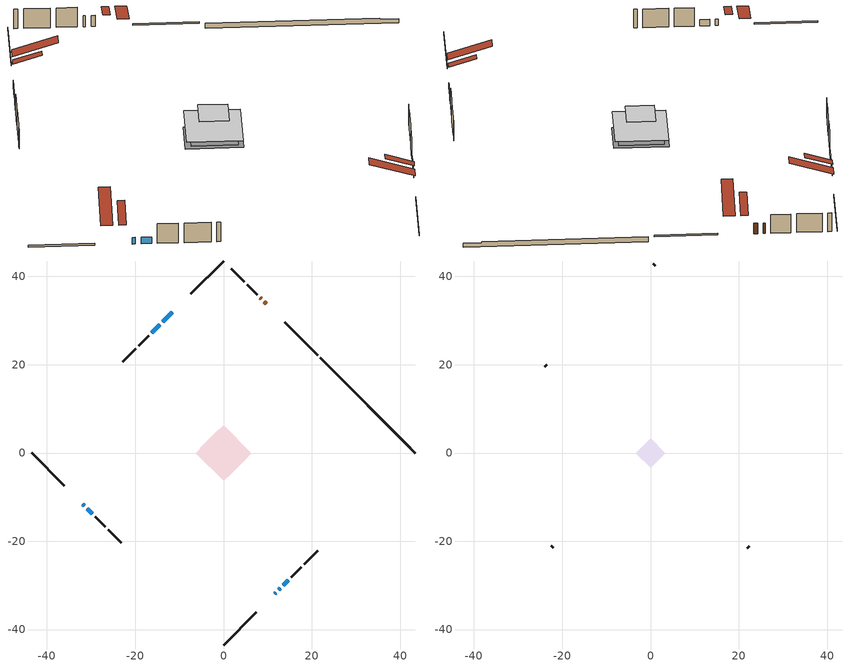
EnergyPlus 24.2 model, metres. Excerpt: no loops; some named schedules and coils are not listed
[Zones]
conditioned space
 floor adiabatic (Floor2 construction): -5.28,0 0,5.28 5.28,0 0,-5.28 z0.37
 floor adiabatic (AdiabaticFloorConstruction): -6.25,0 0,6.25 6.25,0 0,-6.25 z1.59
 floor foundation (Slab1 construction): -5.39,1.08 -1.08,5.39 5.39,-1.08 1.08,-5.39 z-0.61
 wall outside (RimJoist1 construction): 0,-43.5 7.41,-36.09 / -43.5,0 -36.09,-7.41 / 0,43.5 -7.41,36.09 / 21.3,22.2 13.89,29.61 z0.37:0.67
 wall outside (AdiabaticWallConstruction 1): 9.71,33.79 9.25,34.26 / 8.59,34.91 8.36,35.14 z0.37:2.4
 wall outside (AdiabaticWallConstruction): 11.59,-31.91 11.85,-31.66 / 12.5,-31 12.91,-30.59 / -31.91,-11.59 -31.58,-11.92 / -11.59,31.91 -13.8,29.7 / -14.46,29.05 -16.24,27.27 / 13.56,-29.94 14.69,-28.82 / -30.93,-12.58 -29.76,-13.74 z0.37:1.59
 wall outside (Wall1 construction): 15.34,-28.16 17.66,-25.84 / -29.11,-14.39 -26.79,-16.71 / -16.89,26.61 -19.21,24.29 / 7.7,35.8 5.38,38.12 z0.37:4.03
 wall outside (Wall2 construction): 18.32,-25.18 21.3,-22.2 / -26.13,-17.37 -23.15,-20.35 / -19.87,23.63 -22.85,20.65 / 4.73,38.78 1.74,41.76 z0.37:4.03
 wall foundation (FoundationWall1 construction): 21.96,21.55,-0.61 21.96,21.55,0.37 41.35,2.15,0.37 41.35,2.15,0.15 43.5,0,0.15 43.5,0,-0.61
 window (WindowConstruction): 11.59,-31.91 11.84,-31.66 z0.37:1.59
 window (WindowConstruction 1): 12.5,-31 12.91,-30.59 z0.37:1.59
 window (WindowConstruction 6): -31.91,-11.59 -31.58,-11.92 z0.37:1.59
 window (WindowConstruction 2): -11.59,31.91 -13.8,29.7 z0.37:1.59
 window (WindowConstruction 3): -14.46,29.05 -16.24,27.27 z0.37:1.59
 window (WindowConstruction 4): 13.57,-29.94 14.69,-28.82 z0.37:1.59
 window (WindowConstruction 5): -30.93,-12.58 -29.77,-13.74 z0.37:1.59
 door (Door): 9.71,33.79 9.25,34.26 z0.37:2.4
 door (Door 1): 8.59,34.91 8.36,35.14 z0.37:2.4
 ceiling adiabatic (AdiabaticFloorConstruction): 0,-6.25 6.25,0 0,6.25 -6.25,0 z1.59
 roof outside (Roof1 construction): 9.42,-34.08,4.03 4.29,-28.95,6.45 2.94,-30.3,6.45 8.07,-35.44,4.03; -34.08,-9.42,4.03 -28.95,-4.29,6.45 -30.3,-2.94,6.45 -35.44,-8.07,4.03; -9.42,34.08,4.03 -4.29,28.95,6.45 -2.94,30.3,6.45 -8.07,35.44,4.03; 11.88,31.62,4.03 6.75,26.49,6.45 8.1,25.14,6.45 13.23,30.27,4.03
attic - vented
 floor to conditioned space (Floor1 construction Reversed): -3.34,0 0,3.34 3.34,0 0,-3.34 z4.03
 wall outside (Wall3 construction): 21.96,-21.54 22.39,-21.11 / -22.49,-21.01 -22.06,-21.44 / -23.51,19.99 -23.94,19.56 / 1.09,42.42 0.66,42.85 z0.37:4.03
 roof outside (Roof2 construction): 10.93,-32.57,4.03 7.68,-29.32,5.56 6.82,-30.17,5.56 10.08,-33.43,4.03; -32.57,-10.93,4.03 -29.32,-7.68,5.56 -30.17,-6.82,5.56 -33.43,-10.08,4.03; -10.93,32.57,4.03 -7.68,29.32,5.56 -6.82,30.17,5.56 -10.08,33.43,4.03; 10.37,33.14,4.03 7.11,29.89,5.56 7.97,29.03,5.56 11.22,32.28,4.03
[Building]
Building 1: Terrain=Suburbs
[Site:Location]
Val Dor_QC: Latitude {deg}=48.06; Longitude {deg}=-77.79; Time Zone {hr}=-5; Elevation {m}=339; Keep Site Location Information=Yes
[Site:GroundTemperature:Shallow]
-3.62723, -6.2282, -6.43649, -5.2022, -0.247206, 4.68471, 8.96041, 11.669, 11.8991, 9.69612, 5.52945, 0.748825
[Site:WaterMainsTemperature]
Calculation Method=Schedule; Temperature Schedule=mains temperature schedule
[Material] Roughness=Rough; Thermal Absorptance=0.9
Name | Thickness {m} | Conductivity {W/m-K} | Density {kg/m3} | Specific Heat {J/kg-K} | Solar Absorptance | Visible Absorptance
asphalt or fiberglass shingles | 0.00635 | 0.162714 | 1121.4 | 1465.45 | 0.4 | 0.4
ceiling loosefill ins | 0.254 | 0.0480833 | 16.02 | 1046.75 | 0.7 | 0.7
ceiling stud and cavity | 0.1397 | 0.127347 | 65.682 | 1177.47 | 0.7 | 0.7
concrete 4.0 in. | 0.1016 | 1.803125 | 2242.8 | 837.4 | 0.7 | 0.7
concrete 8.0 in. | 0.2032 | 1.803125 | 2242.8 | 837.4 | 0.7 | 0.7
door material | 0.04445 | 0.0451087 | 512.64 | 1214.23 | 0.7 | 0.7
door material 1 | 0.04445 | 0.20624 | 512.64 | 1214.23 | 0.7 | 0.7
exterior vertical ins | 0.00994886 | 0.029427 | 32.04 | 1214.23 | 0.7 | 0.7
floor covering | 0.0127 | 9.015625 | 54.468 | 1339.84 | 0.6 | 0.6
floor covering 1 | 0.0127 | 0.0433444 | 54.468 | 1339.84 | 0.6 | 0.6
floor rigid ins; wall rigid ins | 0.512978 | 0.029427 | 32.04 | 1214.23 | 0.7 | 0.7
floor stud and cavity | 0.0889 | 0.621767 | 50.32683 | 1063.81 | 0.7 | 0.7
floor stud and cavity 1 | 0.1397 | 1.75129 | 37.0049 | 1207.88 | 0.7 | 0.7
furniture material conditioned space 1 | 0.1524 | 0.115458 | 640.8 | 1214.23 | 0.6 | 0.6
gypsum board | 0.0127 | 0.160291 | 801 | 837.4 | 0.6 | 0.6
gypsum board 1 | 0.0127 | 0.160291 | 801 | 837.4 | 0.7 | 0.7
osb sheathing 0.5 in. | 0.0127 | 0.115458 | 512.64 | 1214.23 | 0.7 | 0.7
osb sheathing 0.75 in. | 0.01905 | 0.115458 | 512.64 | 1214.23 | 0.7 | 0.7
rim joist stud and cavity | 0.0508 | 0.172285 | 50.32683 | 1063.81 | 0.6 | 0.6
roof rigid ins | 0.051816 | 0.029427 | 32.04 | 1214.23 | 0.7 | 0.7
roof stud and cavity | 0.2032 | 0.199384 | 78.34581 | 1123.46 | 0.7 | 0.7
wall stud and cavity | 0.1397 | 0.0910889 | 139.0536 | 1170.24 | 0.7 | 0.7
wall stud and cavity 1 | 0.1397 | 0.090569 | 139.0536 | 1170.24 | 0.7 | 0.7
wall stud and cavity 2 | 0.0889 | 6.1454 | 50.32683 | 1063.81 | 0.6 | 0.6
wall stud and cavity 3 | 0.0889 | 0.380278 | 52.3479 | 1209.89 | 0.7 | 0.7
wall stud and cavity 4 | 0.0889 | 0.391764 | 83.0341 | 1211.67 | 0.7 | 0.7
wood siding | 0.0254 | 0.102417 | 544.68 | 1172.36 | 0.4 | 0.4
wood siding 1 | 0.00254 | 0.102417 | 544.68 | 1172.36 | 0.4 | 0.4
wood siding 2; wood siding 3; wood siding 4 | 0.0254 | 0.102417 | 544.68 | 1172.36 | 0.7 | 0.7
[WindowMaterial:SimpleGlazingSystem]
Name | U-Factor {W/m2-K} | Solar Heat Gain Coefficient
WindowMaterial | 4.44247 | 0.48
WindowMaterial 1 | 2.97698 | 0.54
WindowMaterial 2 | 2.97414 | 0.6
WindowMaterial 3 | 2.84581 | 0.68
WindowMaterial 4 | 2.95994 | 0.56
WindowMaterial 5 | 2.84581 | 0.67
WindowMaterial 6 | 2.98209 | 0.6
[Construction]
AdiabaticFloorConstruction: floor stud and cavity 1, floor rigid ins, osb sheathing 0.75 in., floor covering 1
AdiabaticWallConstruction: wood siding 3, wall rigid ins, wall stud and cavity 3, gypsum board
AdiabaticWallConstruction 1: wood siding 4, wall rigid ins, wall stud and cavity 3, gypsum board
Door: door material
Door 1: door material 1
Floor1 construction Reversed: gypsum board, ceiling stud and cavity, ceiling loosefill ins
Floor2 construction: floor stud and cavity, floor covering
FoundationWall1 construction: concrete 8.0 in., gypsum board 1
furniture construction conditioned space 1: furniture material conditioned space 1
PartitionWallConstruction: gypsum board, wall stud and cavity 4, gypsum board
RimJoist1 construction: wood siding 2, rim joist stud and cavity
Roof1 construction: asphalt or fiberglass shingles, roof rigid ins, osb sheathing 0.75 in., roof stud and cavity, gypsum board
Roof2 construction: asphalt or fiberglass shingles
Slab1 construction: concrete 4.0 in.
Wall1 construction: wood siding, osb sheathing 0.5 in., wall stud and cavity, gypsum board
Wall2 construction: wood siding, osb sheathing 0.5 in., wall stud and cavity 1, gypsum board
Wall3 construction: wood siding 1, wall stud and cavity 2
WindowConstruction: WindowMaterial
WindowConstruction 1: WindowMaterial 1
WindowConstruction 2: WindowMaterial 2
WindowConstruction 3: WindowMaterial 3
WindowConstruction 4: WindowMaterial 4
WindowConstruction 5: WindowMaterial 5
WindowConstruction 6: WindowMaterial 6
[Zone] Multiplier=1; Part of Total Floor Area=Yes
Name | Volume {m3}
attic - vented | 5.55017
conditioned space | 367.6
[Space]
Name | Zone | Volume {m3}
attic - vented 1 | attic - vented | 5.55017
conditioned space 1 | conditioned space | 367.6
[ZoneInfiltration:EffectiveLeakageArea]
infil attic - vented 1: Zone or Space=attic - vented 1; Schedule=Always On Discrete; Effective Air Leakage Area {cm2}=810.909; Stack Coefficient=0.000360957; Wind Coefficient=1.28365e-05
[ZoneMixing]
whole house fan mix: Zone or Space=attic - vented; Schedule=Always On Continuous; Design Flow Rate Calculation Method=Flow/Zone; Design Flow Rate {m3/s}=0; Source Zone or Space=conditioned space
[SurfaceProperty:ExposedFoundationPerimeter]
Slab1: Exposed Perimeter Calculation Method=TotalExposedPerimeter; Total Exposed Perimeter {m}=30.472
[InternalMass] Zone or ZoneList=conditioned space; Space or SpaceList=conditioned space 1
Name | Construction | Surface Area {m2}
furniture mass conditioned space 1 | furniture construction conditioned space 1 | 75.7742
partition wall mass | PartitionWallConstruction | 133.718
[Lights]
interior lighting: Zone or ZoneList or Space or SpaceList=conditioned space 1; Schedule=interior lighting schedule; Design Level Calculation Method=LightingLevel; Lighting Level {W}=343.2; Return Air Fraction=0; Fraction Radiant=0.6; Fraction Visible=0.2; Fraction Replaceable=1
[People]
occupants: Zone or ZoneList or Space or SpaceList=conditioned space 1; Number of People Schedule=occupants schedule; Number of People Calculation Method=People; Number of People=3; Fraction Radiant=0.314171; Sensible Heat Fraction=0.56303; Activity Level Schedule=occupants activity schedule; Carbon Dioxide Generation Rate {m3/s-W}=0; Enable ASHRAE 55 Comfort Warnings=No; Mean Radiant Temperature Calculation Type=EnclosureAveraged
[ElectricEquipment] Zone or ZoneList or Space or SpaceList=conditioned space 1; Design Level Calculation Method=EquipmentLevel
Name | Schedule | Design Level {W} | Fraction Latent | Fraction Radiant | Fraction Lost
clothes dryer | clothes dryer schedule | 140.772 | 0.015 | 0.081 | 0.85
clothes washer | clothes washer schedule | 32.1985 | 0.03 | 0.162 | 0.7
cooking range | cooking range schedule | 215.147 | 0.08 | 0.432 | 0.2
dishwasher | dishwasher schedule | 66.8632 | 0.3 | 0.18 | 0.4
fridge | fridge schedule | 72.9452 | 0 | 0.6 | 0
mech vent house fan | mech vent house fan schedule | 0 | 0 | 0 | 1
mech vent house fan cfis | mech vent house fan cfis schedule | 0 | 0 | 0 | 0
misc plug loads | misc plug loads schedule | 494.7 | 0.045 | 0.513 | 0.1
whole house fan | Always On Discrete | 0 | 0 | 0 | 1
[OtherEquipment] Zone or ZoneList or Space or SpaceList=conditioned space 1; Design Level Calculation Method=EquipmentLevel
Name | Fuel Type | Schedule | Design Level {W} | Fraction Latent | Fraction Radiant | Fraction Lost
clothes dryer 1 | Electricity | clothes dryer schedule | 0 | 0.015 | 0.081 | 0.85
cooking range 1 | Electricity | cooking range schedule | 0 | 0.08 | 0.432 | 0.2
general water use latent | None | general water use schedule | 62.594 | 1 | 0 | 0
general water use sensible | None | general water use schedule | -61.6891 | 0 | 0.6 | 0
mech vent house fan latent load | None | Always On Discrete | 0 | 1 | 0 | 0
mech vent house fan sensible load | None | Always On Discrete | 0 | 0 | 0 | 0
water heater energy adjustment1 | Electricity | Always On Discrete | 0.01 | 0 | 0 | 1
[ZoneInfiltration:DesignFlowRate] Zone or ZoneList or Space or SpaceList=conditioned space 1; Schedule=Always On Discrete; Design Flow Rate Calculation Method=Flow/Zone; Design Flow Rate {m3/s}=0
infil flow; natural vent flow; whole house fan flow
[ZoneControl:Thermostat]
conditioned space Thermostat: Zone or ZoneList=conditioned space; Control Type Schedule=conditioned space Thermostat Schedule; Control 1=conditioned space temperature setpoint; Temperature Difference Between Cutout And Setpoint {deltaC}=0
[ThermostatSetpoint:DualSetpoint]
conditioned space temperature setpoint: Heating Setpoint Temperature Schedule=heating setpoint; Cooling Setpoint Temperature Schedule=cooling setpoint
[AirLoopHVAC:UnitarySystem]
unit heater unitary system: Control Type=Load; Controlling Zone or Thermostat Location=conditioned space; Dehumidification Control Type=None; Availability Schedule=Always On Discrete; Supply Fan=unit heater supply fan; Fan Placement=BlowThrough; Supply Air Fan Operating Mode Schedule=unit heater auto fan schedule; Heating Coil=unit heater htg coil; DX Heating Coil Sizing Ratio=1; Use DOAS DX Cooling Coil=No; Minimum Supply Air Temperature {C}=2; Latent Load Control=SensibleOnlyLoadControl; Cooling Supply Air Flow Rate Method=None; Heating Supply Air Flow Rate Method=SupplyAirFlowRate; Heating Supply Air Flow Rate {m3/s}=0.00141584; No Load Supply Air Flow Rate Method=SupplyAirFlowRate; No Load Supply Air Flow Rate {m3/s}=0; No Load Supply Air Flow Rate Control Set To Low Speed=Yes; Maximum Supply Air Temperature {C}=48.8889; Maximum Outdoor Dry-Bulb Temperature for Supplemental Heater Operation {C}=21; Ancillary On-Cycle Electric Power {W}=0; Ancillary Off-Cycle Electric Power {W}=0
[Zone equipment]
conditioned space: electric baseboard, unit heater unitary system
[Foundation:Kiva]
Foundation Kiva 1: Initial Indoor Air Temperature {C}=18; Wall Height Above Grade {m}=0.369997; Wall Depth Below Slab {m}=0.2032; Custom Block Material Name 1=exterior vertical ins; Custom Block Depth 1 {m}=0.979993; Custom Block X Position 1 {m}=0.2159; Custom Block Z Position 1 {m}=0
[Foundation:Kiva:Settings]
Soil Conductivity {W/m-K}=0.849921; Soil Density {kg/m3}=1842.3; Soil Specific Heat {J/kg-K}=418.7; Ground Solar Absorptivity=0.9; Ground Thermal Absorptivity=0.9; Ground Surface Roughness {m}=0.03; Far-Field Width {m}=40; Deep-Ground Boundary Condition=ZeroFlux; Deep-Ground Depth {m}=40; Minimum Cell Dimension {m}=0.2; Maximum Cell Growth Coefficient=3; Simulation Timestep=Timestep
[Exterior:Lights]
exterior lighting: Schedule=exterior lighting schedule; Design Level {W}=75.6
[EnergyManagementSystem:Sensor] Output:Variable or Output:Meter Index Key=conditioned space
Name | Output:Variable or Output:Meter
conditioned_space_clg_unmet_s | Zone Cooling Setpoint Not Met Time
conditioned_space_htg_unmet_s | Zone Heating Setpoint Not Met Time
fridge_tin_s; tin_s; tin_s_1 | Zone Mean Air Temperature
tout_s | Zone Outdoor Air Drybulb Temperature
win_s | Zone Air Humidity Ratio
[Schedule:Constant]
Name | Hourly Value
Always On Continuous; mech vent house fan schedule; mech vent house fan cfis schedule; Always On Discrete | 1
occupants activity schedule | 117.228
fridge schedule; unit heater auto fan schedule | 0
[Schedule:Week:Daily]
interior lighting schedule Week Rule - Jan1-Jan27: interior lighting schedule day, interior lighting schedule day, interior lighting schedule day, interior lighting schedule day, interior lighting schedule day, interior lighting schedule day, interior lighting schedule day, interior lighting schedule default day, interior lighting schedule default day, interior lighting schedule default day, interior lighting schedule default day, interior lighting schedule default day
interior lighting schedule Week Rule - Jan28-Feb3: interior lighting schedule day, interior lighting schedule day, interior lighting schedule day, interior lighting schedule day, interior lighting schedule day 1, interior lighting schedule day 1, interior lighting schedule day 1, interior lighting schedule default day, interior lighting schedule default day, interior lighting schedule default day, interior lighting schedule default day, interior lighting schedule default day
interior lighting schedule Week Rule - Feb4-Feb24: interior lighting schedule day 1, interior lighting schedule day 1, interior lighting schedule day 1, interior lighting schedule day 1, interior lighting schedule day 1, interior lighting schedule day 1, interior lighting schedule day 1, interior lighting schedule default day, interior lighting schedule default day, interior lighting schedule default day, interior lighting schedule default day, interior lighting schedule default day
interior lighting schedule Week Rule - Feb25-Mar3: interior lighting schedule day 1, interior lighting schedule day 1, interior lighting schedule day 1, interior lighting schedule day 1, interior lighting schedule day 2, interior lighting schedule day 2, interior lighting schedule day 2, interior lighting schedule default day, interior lighting schedule default day, interior lighting schedule default day, interior lighting schedule default day, interior lighting schedule default day
interior lighting schedule Week Rule - Mar4-Mar31: interior lighting schedule day 2, interior lighting schedule day 2, interior lighting schedule day 2, interior lighting schedule day 2, interior lighting schedule day 2, interior lighting schedule day 2, interior lighting schedule day 2, interior lighting schedule default day, interior lighting schedule default day, interior lighting schedule default day, interior lighting schedule default day, interior lighting schedule default day
interior lighting schedule Week Rule - Apr1-Apr28: interior lighting schedule day 3, interior lighting schedule day 3, interior lighting schedule day 3, interior lighting schedule day 3, interior lighting schedule day 3, interior lighting schedule day 3, interior lighting schedule day 3, interior lighting schedule default day, interior lighting schedule default day, interior lighting schedule default day, interior lighting schedule default day, interior lighting schedule default day
interior lighting schedule Week Rule - Apr29-May5: interior lighting schedule day 3, interior lighting schedule day 3, interior lighting schedule day 4, interior lighting schedule day 4, interior lighting schedule day 4, interior lighting schedule day 4, interior lighting schedule day 4, interior lighting schedule default day, interior lighting schedule default day, interior lighting schedule default day, interior lighting schedule default day, interior lighting schedule default day
interior lighting schedule Week Rule - May6-May26: interior lighting schedule day 4, interior lighting schedule day 4, interior lighting schedule day 4, interior lighting schedule day 4, interior lighting schedule day 4, interior lighting schedule day 4, interior lighting schedule day 4, interior lighting schedule default day, interior lighting schedule default day, interior lighting schedule default day, interior lighting schedule default day, interior lighting schedule default day
interior lighting schedule Week Rule - May27-Jun2: interior lighting schedule day 4, interior lighting schedule day 4, interior lighting schedule day 4, interior lighting schedule day 4, interior lighting schedule day 4, interior lighting schedule day 5, interior lighting schedule day 5, interior lighting schedule default day, interior lighting schedule default day, interior lighting schedule default day, interior lighting schedule default day, interior lighting schedule default day
interior lighting schedule Week Rule - Jun3-Jun30: interior lighting schedule day 5, interior lighting schedule day 5, interior lighting schedule day 5, interior lighting schedule day 5, interior lighting schedule day 5, interior lighting schedule day 5, interior lighting schedule day 5, interior lighting schedule default day, interior lighting schedule default day, interior lighting schedule default day, interior lighting schedule default day, interior lighting schedule default day
interior lighting schedule Week Rule - Jul1-Jul28: interior lighting schedule day 6, interior lighting schedule day 6, interior lighting schedule day 6, interior lighting schedule day 6, interior lighting schedule day 6, interior lighting schedule day 6, interior lighting schedule day 6, interior lighting schedule default day, interior lighting schedule default day, interior lighting schedule default day, interior lighting schedule default day, interior lighting schedule default day
interior lighting schedule Week Rule - Jul29-Aug4: interior lighting schedule day 6, interior lighting schedule day 6, interior lighting schedule day 6, interior lighting schedule day 7, interior lighting schedule day 7, interior lighting schedule day 7, interior lighting schedule day 7, interior lighting schedule default day, interior lighting schedule default day, interior lighting schedule default day, interior lighting schedule default day, interior lighting schedule default day
interior lighting schedule Week Rule - Aug5-Aug25: interior lighting schedule day 7, interior lighting schedule day 7, interior lighting schedule day 7, interior lighting schedule day 7, interior lighting schedule day 7, interior lighting schedule day 7, interior lighting schedule day 7, interior lighting schedule default day, interior lighting schedule default day, interior lighting schedule default day, interior lighting schedule default day, interior lighting schedule default day
interior lighting schedule Week Rule - Aug26-Sep1: interior lighting schedule day 7, interior lighting schedule day 7, interior lighting schedule day 7, interior lighting schedule day 7, interior lighting schedule day 7, interior lighting schedule day 7, interior lighting schedule day 8, interior lighting schedule default day, interior lighting schedule default day, interior lighting schedule default day, interior lighting schedule default day, interior lighting schedule default day
interior lighting schedule Week Rule - Sep2-Sep29: interior lighting schedule day 8, interior lighting schedule day 8, interior lighting schedule day 8, interior lighting schedule day 8, interior lighting schedule day 8, interior lighting schedule day 8, interior lighting schedule day 8, interior lighting schedule default day, interior lighting schedule default day, interior lighting schedule default day, interior lighting schedule default day, interior lighting schedule default day
interior lighting schedule Week Rule - Sep30-Oct6: interior lighting schedule day 8, interior lighting schedule day 9, interior lighting schedule day 9, interior lighting schedule day 9, interior lighting schedule day 9, interior lighting schedule day 9, interior lighting schedule day 9, interior lighting schedule default day, interior lighting schedule default day, interior lighting schedule default day, interior lighting schedule default day, interior lighting schedule default day
interior lighting schedule Week Rule - Oct7-Oct27: interior lighting schedule day 9, interior lighting schedule day 9, interior lighting schedule day 9, interior lighting schedule day 9, interior lighting schedule day 9, interior lighting schedule day 9, interior lighting schedule day 9, interior lighting schedule default day, interior lighting schedule default day, interior lighting schedule default day, interior lighting schedule default day, interior lighting schedule default day
interior lighting schedule Week Rule - Oct28-Nov3: interior lighting schedule day 9, interior lighting schedule day 9, interior lighting schedule day 9, interior lighting schedule day 9, interior lighting schedule day 10, interior lighting schedule day 10, interior lighting schedule day 10, interior lighting schedule default day, interior lighting schedule default day, interior lighting schedule default day, interior lighting schedule default day, interior lighting schedule default day
interior lighting schedule Week Rule - Nov4-Nov24: interior lighting schedule day 10, interior lighting schedule day 10, interior lighting schedule day 10, interior lighting schedule day 10, interior lighting schedule day 10, interior lighting schedule day 10, interior lighting schedule day 10, interior lighting schedule default day, interior lighting schedule default day, interior lighting schedule default day, interior lighting schedule default day, interior lighting schedule default day
interior lighting schedule Week Rule - Nov25-Dec1: interior lighting schedule day 10, interior lighting schedule day 10, interior lighting schedule day 10, interior lighting schedule day 10, interior lighting schedule day 10, interior lighting schedule day 10, interior lighting schedule day 11, interior lighting schedule default day, interior lighting schedule default day, interior lighting schedule default day, interior lighting schedule default day, interior lighting schedule default day
interior lighting schedule Week Rule - Dec2-Dec31: interior lighting schedule day 11, interior lighting schedule day 11, interior lighting schedule day 11, interior lighting schedule day 11, interior lighting schedule day 11, interior lighting schedule day 11, interior lighting schedule day 11, interior lighting schedule default day, interior lighting schedule default day, interior lighting schedule default day, interior lighting schedule default day, interior lighting schedule default day
occupants schedule Week Rule - Jan1-Dec31: occupants schedule day, occupants schedule day, occupants schedule day, occupants schedule day, occupants schedule day, occupants schedule day, occupants schedule day, occupants schedule default day, occupants schedule default day, occupants schedule default day, occupants schedule default day, occupants schedule default day
clothes dryer schedule Week Rule - Jan1-Dec31: clothes dryer schedule day, clothes dryer schedule day, clothes dryer schedule day, clothes dryer schedule day, clothes dryer schedule day, clothes dryer schedule day, clothes dryer schedule day, clothes dryer schedule default day, clothes dryer schedule default day, clothes dryer schedule default day, clothes dryer schedule default day, clothes dryer schedule default day
clothes washer schedule Week Rule - Jan1-Dec31: clothes washer schedule day, clothes washer schedule day, clothes washer schedule day, clothes washer schedule day, clothes washer schedule day, clothes washer schedule day, clothes washer schedule day, clothes washer schedule default day, clothes washer schedule default day, clothes washer schedule default day, clothes washer schedule default day, clothes washer schedule default day
cooking range schedule Week Rule - Jan1-Dec31: cooking range schedule day, cooking range schedule day, cooking range schedule day, cooking range schedule day, cooking range schedule day, cooking range schedule day, cooking range schedule day, cooking range schedule default day, cooking range schedule default day, cooking range schedule default day, cooking range schedule default day, cooking range schedule default day
dishwasher schedule Week Rule - Jan1-Dec31: dishwasher schedule day, dishwasher schedule day, dishwasher schedule day, dishwasher schedule day, dishwasher schedule day, dishwasher schedule day, dishwasher schedule day, dishwasher schedule default day, dishwasher schedule default day, dishwasher schedule default day, dishwasher schedule default day, dishwasher schedule default day
misc plug loads schedule Week Rule - Jan1-Dec31: misc plug loads schedule day, misc plug loads schedule day, misc plug loads schedule day, misc plug loads schedule day, misc plug loads schedule day, misc plug loads schedule day, misc plug loads schedule day, misc plug loads schedule default day, misc plug loads schedule default day, misc plug loads schedule default day, misc plug loads schedule default day, misc plug loads schedule default day
general water use schedule Week Rule - Jan1-Dec31: general water use schedule day, general water use schedule day, general water use schedule day, general water use schedule day, general water use schedule day, general water use schedule day, general water use schedule day, general water use schedule default day, general water use schedule default day, general water use schedule default day, general water use schedule default day, general water use schedule default day
exterior lighting schedule Week Rule - Jan1-Jan27: exterior lighting schedule day, exterior lighting schedule day, exterior lighting schedule day, exterior lighting schedule day, exterior lighting schedule day, exterior lighting schedule day, exterior lighting schedule day, exterior lighting schedule default day, exterior lighting schedule default day, exterior lighting schedule default day, exterior lighting schedule default day, exterior lighting schedule default day
exterior lighting schedule Week Rule - Jan28-Feb3: exterior lighting schedule day, exterior lighting schedule day, exterior lighting schedule day, exterior lighting schedule day, exterior lighting schedule day 1, exterior lighting schedule day 1, exterior lighting schedule day 1, exterior lighting schedule default day, exterior lighting schedule default day, exterior lighting schedule default day, exterior lighting schedule default day, exterior lighting schedule default day
exterior lighting schedule Week Rule - Feb4-Feb24: exterior lighting schedule day 1, exterior lighting schedule day 1, exterior lighting schedule day 1, exterior lighting schedule day 1, exterior lighting schedule day 1, exterior lighting schedule day 1, exterior lighting schedule day 1, exterior lighting schedule default day, exterior lighting schedule default day, exterior lighting schedule default day, exterior lighting schedule default day, exterior lighting schedule default day
exterior lighting schedule Week Rule - Feb25-Mar3: exterior lighting schedule day 1, exterior lighting schedule day 1, exterior lighting schedule day 1, exterior lighting schedule day 1, exterior lighting schedule day 2, exterior lighting schedule day 2, exterior lighting schedule day 2, exterior lighting schedule default day, exterior lighting schedule default day, exterior lighting schedule default day, exterior lighting schedule default day, exterior lighting schedule default day
exterior lighting schedule Week Rule - Mar4-Mar31: exterior lighting schedule day 2, exterior lighting schedule day 2, exterior lighting schedule day 2, exterior lighting schedule day 2, exterior lighting schedule day 2, exterior lighting schedule day 2, exterior lighting schedule day 2, exterior lighting schedule default day, exterior lighting schedule default day, exterior lighting schedule default day, exterior lighting schedule default day, exterior lighting schedule default day
exterior lighting schedule Week Rule - Apr1-Apr28: exterior lighting schedule day 3, exterior lighting schedule day 3, exterior lighting schedule day 3, exterior lighting schedule day 3, exterior lighting schedule day 3, exterior lighting schedule day 3, exterior lighting schedule day 3, exterior lighting schedule default day, exterior lighting schedule default day, exterior lighting schedule default day, exterior lighting schedule default day, exterior lighting schedule default day
exterior lighting schedule Week Rule - Apr29-May5: exterior lighting schedule day 3, exterior lighting schedule day 3, exterior lighting schedule day 4, exterior lighting schedule day 4, exterior lighting schedule day 4, exterior lighting schedule day 4, exterior lighting schedule day 4, exterior lighting schedule default day, exterior lighting schedule default day, exterior lighting schedule default day, exterior lighting schedule default day, exterior lighting schedule default day
exterior lighting schedule Week Rule - May6-May26: exterior lighting schedule day 4, exterior lighting schedule day 4, exterior lighting schedule day 4, exterior lighting schedule day 4, exterior lighting schedule day 4, exterior lighting schedule day 4, exterior lighting schedule day 4, exterior lighting schedule default day, exterior lighting schedule default day, exterior lighting schedule default day, exterior lighting schedule default day, exterior lighting schedule default day
exterior lighting schedule Week Rule - May27-Jun2: exterior lighting schedule day 4, exterior lighting schedule day 4, exterior lighting schedule day 4, exterior lighting schedule day 4, exterior lighting schedule day 4, exterior lighting schedule day 5, exterior lighting schedule day 5, exterior lighting schedule default day, exterior lighting schedule default day, exterior lighting schedule default day, exterior lighting schedule default day, exterior lighting schedule default day
exterior lighting schedule Week Rule - Jun3-Jun30: exterior lighting schedule day 5, exterior lighting schedule day 5, exterior lighting schedule day 5, exterior lighting schedule day 5, exterior lighting schedule day 5, exterior lighting schedule day 5, exterior lighting schedule day 5, exterior lighting schedule default day, exterior lighting schedule default day, exterior lighting schedule default day, exterior lighting schedule default day, exterior lighting schedule default day
exterior lighting schedule Week Rule - Jul1-Jul28: exterior lighting schedule day 6, exterior lighting schedule day 6, exterior lighting schedule day 6, exterior lighting schedule day 6, exterior lighting schedule day 6, exterior lighting schedule day 6, exterior lighting schedule day 6, exterior lighting schedule default day, exterior lighting schedule default day, exterior lighting schedule default day, exterior lighting schedule default day, exterior lighting schedule default day
exterior lighting schedule Week Rule - Jul29-Aug4: exterior lighting schedule day 6, exterior lighting schedule day 6, exterior lighting schedule day 6, exterior lighting schedule day 7, exterior lighting schedule day 7, exterior lighting schedule day 7, exterior lighting schedule day 7, exterior lighting schedule default day, exterior lighting schedule default day, exterior lighting schedule default day, exterior lighting schedule default day, exterior lighting schedule default day
exterior lighting schedule Week Rule - Aug5-Aug25: exterior lighting schedule day 7, exterior lighting schedule day 7, exterior lighting schedule day 7, exterior lighting schedule day 7, exterior lighting schedule day 7, exterior lighting schedule day 7, exterior lighting schedule day 7, exterior lighting schedule default day, exterior lighting schedule default day, exterior lighting schedule default day, exterior lighting schedule default day, exterior lighting schedule default day
exterior lighting schedule Week Rule - Aug26-Sep1: exterior lighting schedule day 7, exterior lighting schedule day 7, exterior lighting schedule day 7, exterior lighting schedule day 7, exterior lighting schedule day 7, exterior lighting schedule day 7, exterior lighting schedule day 8, exterior lighting schedule default day, exterior lighting schedule default day, exterior lighting schedule default day, exterior lighting schedule default day, exterior lighting schedule default day
exterior lighting schedule Week Rule - Sep2-Sep29: exterior lighting schedule day 8, exterior lighting schedule day 8, exterior lighting schedule day 8, exterior lighting schedule day 8, exterior lighting schedule day 8, exterior lighting schedule day 8, exterior lighting schedule day 8, exterior lighting schedule default day, exterior lighting schedule default day, exterior lighting schedule default day, exterior lighting schedule default day, exterior lighting schedule default day
exterior lighting schedule Week Rule - Sep30-Oct6: exterior lighting schedule day 8, exterior lighting schedule day 9, exterior lighting schedule day 9, exterior lighting schedule day 9, exterior lighting schedule day 9, exterior lighting schedule day 9, exterior lighting schedule day 9, exterior lighting schedule default day, exterior lighting schedule default day, exterior lighting schedule default day, exterior lighting schedule default day, exterior lighting schedule default day
exterior lighting schedule Week Rule - Oct7-Oct27: exterior lighting schedule day 9, exterior lighting schedule day 9, exterior lighting schedule day 9, exterior lighting schedule day 9, exterior lighting schedule day 9, exterior lighting schedule day 9, exterior lighting schedule day 9, exterior lighting schedule default day, exterior lighting schedule default day, exterior lighting schedule default day, exterior lighting schedule default day, exterior lighting schedule default day
exterior lighting schedule Week Rule - Oct28-Nov3: exterior lighting schedule day 9, exterior lighting schedule day 9, exterior lighting schedule day 9, exterior lighting schedule day 9, exterior lighting schedule day 10, exterior lighting schedule day 10, exterior lighting schedule day 10, exterior lighting schedule default day, exterior lighting schedule default day, exterior lighting schedule default day, exterior lighting schedule default day, exterior lighting schedule default day
[Schedule:Year]
interior lighting schedule: interior lighting schedule Week Rule - Jan1-Jan27, 1, 1, 1, 27, interior lighting schedule Week Rule - Jan28-Feb3, 1, 28, 2, 3, interior lighting schedule Week Rule - Feb4-Feb24, 2, 4, 2, 24, interior lighting schedule Week Rule - Feb25-Mar3, 2, 25, 3, 3, interior lighting schedule Week Rule - Mar4-Mar31, 3, 4, 3, 31, interior lighting schedule Week Rule - Apr1-Apr28, 4, 1, 4, 28, interior lighting schedule Week Rule - Apr29-May5, 4, 29, 5, 5, interior lighting schedule Week Rule - May6-May26, 5, 6, 5, 26, interior lighting schedule Week Rule - May27-Jun2, 5, 27, 6, 2, interior lighting schedule Week Rule - Jun3-Jun30, 6, 3, 6, 30, interior lighting schedule Week Rule - Jul1-Jul28, 7, 1, 7, 28, interior lighting schedule Week Rule - Jul29-Aug4, 7, 29, 8, 4, interior lighting schedule Week Rule - Aug5-Aug25, 8, 5, 8, 25, interior lighting schedule Week Rule - Aug26-Sep1, 8, 26, 9, 1, interior lighting schedule Week Rule - Sep2-Sep29, 9, 2, 9, 29, interior lighting schedule Week Rule - Sep30-Oct6, 9, 30, 10, 6, interior lighting schedule Week Rule - Oct7-Oct27, 10, 7, 10, 27, interior lighting schedule Week Rule - Oct28-Nov3, 10, 28, 11, 3, interior lighting schedule Week Rule - Nov4-Nov24, 11, 4, 11, 24, interior lighting schedule Week Rule - Nov25-Dec1, 11, 25, 12, 1, interior lighting schedule Week Rule - Dec2-Dec31, 12, 2, 12, 31
occupants schedule: occupants schedule Week Rule - Jan1-Dec31, 1, 1, 12, 31
clothes dryer schedule: clothes dryer schedule Week Rule - Jan1-Dec31, 1, 1, 12, 31
clothes washer schedule: clothes washer schedule Week Rule - Jan1-Dec31, 1, 1, 12, 31
cooking range schedule: cooking range schedule Week Rule - Jan1-Dec31, 1, 1, 12, 31
dishwasher schedule: dishwasher schedule Week Rule - Jan1-Dec31, 1, 1, 12, 31
misc plug loads schedule: misc plug loads schedule Week Rule - Jan1-Dec31, 1, 1, 12, 31
general water use schedule: general water use schedule Week Rule - Jan1-Dec31, 1, 1, 12, 31
exterior lighting schedule: exterior lighting schedule Week Rule - Jan1-Jan27, 1, 1, 1, 27, exterior lighting schedule Week Rule - Jan28-Feb3, 1, 28, 2, 3, exterior lighting schedule Week Rule - Feb4-Feb24, 2, 4, 2, 24, exterior lighting schedule Week Rule - Feb25-Mar3, 2, 25, 3, 3, exterior lighting schedule Week Rule - Mar4-Mar31, 3, 4, 3, 31, exterior lighting schedule Week Rule - Apr1-Apr28, 4, 1, 4, 28, exterior lighting schedule Week Rule - Apr29-May5, 4, 29, 5, 5, exterior lighting schedule Week Rule - May6-May26, 5, 6, 5, 26, exterior lighting schedule Week Rule - May27-Jun2, 5, 27, 6, 2, exterior lighting schedule Week Rule - Jun3-Jun30, 6, 3, 6, 30, exterior lighting schedule Week Rule - Jul1-Jul28, 7, 1, 7, 28, exterior lighting schedule Week Rule - Jul29-Aug4, 7, 29, 8, 4, exterior lighting schedule Week Rule - Aug5-Aug25, 8, 5, 8, 25, exterior lighting schedule Week Rule - Aug26-Sep1, 8, 26, 9, 1, exterior lighting schedule Week Rule - Sep2-Sep29, 9, 2, 9, 29, exterior lighting schedule Week Rule - Sep30-Oct6, 9, 30, 10, 6, exterior lighting schedule Week Rule - Oct7-Oct27, 10, 7, 10, 27, exterior lighting schedule Week Rule - Oct28-Nov3, 10, 28, 11, 3, exterior lighting schedule Week Rule - Nov4-Nov24, 11, 4, 11, 24, exterior lighting schedule Week Rule - Nov25-Dec1, 11, 25, 12, 1, exterior lighting schedule Week Rule - Dec2-Dec31, 12, 2, 12, 31
[Schedule:Compact]
conditioned space Thermostat Schedule: Through: 12/31, For: AllDays, Until: 24:00, 4
mains temperature schedule: Through: 01/01, For: AllDays, Until: 24:00, 2.77, Through: 01/02, For: AllDays, Until: 24:00, 2.69167, Through: 01/03, For: AllDays, Until: 24:00, 2.61444, Through: 01/04, For: AllDays, Until: 24:00, 2.53778, Through: 01/05, For: AllDays, Until: 24:00, 2.46222, Through: 01/06, For: AllDays, Until: 24:00, 2.38833, Through: 01/07, For: AllDays, Until: 24:00, 2.315, Through: 01/08, For: AllDays, Until: 24:00, 2.24278, Through: 01/09, For: AllDays, Until: 24:00, 2.17111, Through: 01/10, For: AllDays, Until: 24:00, 2.10111, Through: 01/11, For: AllDays, Until: 24:00, 2.03222, Through: 01/12, For: AllDays, Until: 24:00, 1.96444, Through: 01/13, For: AllDays, Until: 24:00, 1.89778, Through: 01/14, For: AllDays, Until: 24:00, 1.83278, Through: 01/15, For: AllDays, Until: 24:00, 1.76833, Through: 01/16, For: AllDays, Until: 24:00, 1.70556, Through: 01/17, For: AllDays, Until: 24:00, 1.64333, Through: 01/18, For: AllDays, Until: 24:00, 1.58333, Through: 01/19, For: AllDays, Until: 24:00, 1.52389, Through: 01/20, For: AllDays, Until: 24:00, 1.46611, Through: 01/21, For: AllDays, Until: 24:00, 1.40944, Through: 01/22, For: AllDays, Until: 24:00, 1.35389, Through: 01/23, For: AllDays, Until: 24:00, 1.3, Through: 01/24, For: AllDays, Until: 24:00, 1.24778, Through: 01/25, For: AllDays, Until: 24:00, 1.19667, Through: 01/26, For: AllDays, Until: 24:00, 1.14667, Through: 01/27, For: AllDays, Until: 24:00, 1.09833, Through: 01/28, For: AllDays, Until: 24:00, 1.05111, Through: 01/29, For: AllDays, Until: 24:00, 1.00611, Through: 01/30, For: AllDays, Until: 24:00, 0.961667, Through: 01/31, For: AllDays, Until: 24:00, 0.919444, Through: 02/01, For: AllDays, Until: 24:00, 0.878333, Through: 02/02, For: AllDays, Until: 24:00, 0.838333, Through: 02/03, For: AllDays, Until: 24:00, 0.800556, Through: 02/04, For: AllDays, Until: 24:00, 0.763889, Through: 02/05, For: AllDays, Until: 24:00, 0.728889, Through: 02/06, For: AllDays, Until: 24:00, 0.695, Through: 02/07, For: AllDays, Until: 24:00, 0.663333, Through: 02/08, For: AllDays, Until: 24:00, 0.632778, Through: 02/09, For: AllDays, Until: 24:00, 0.603889, Through: 02/10, For: AllDays, Until: 24:00, 0.576111, Through: 02/11, For: AllDays, Until: 24:00, 0.550556, Through: 02/12, For: AllDays, Until: 24:00, 0.526667, Through: 02/13, For: AllDays, Until: 24:00, 0.503889, Through: 02/14, For: AllDays, Until: 24:00, 0.482778, Through: 02/15, For: AllDays, Until: 24:00, 0.463333, Through: 02/16, For: AllDays, Until: 24:00, 0.445556, Through: 02/17, For: AllDays, Until: 24:00, 0.429444, Through: 02/18, For: AllDays, Until: 24:00, 0.415, Through: 02/19, For: AllDays, Until: 24:00, 0.402222, Through: 02/20, For: AllDays, Until: 24:00, 0.391111, Through: 02/21, For: AllDays, Until: 24:00, 0.381111, Through: 02/22, For: AllDays, Until: 24:00, 0.373333, Through: 02/23, For: AllDays, Until: 24:00, 0.367222, Through: 02/24, For: AllDays, Until: 24:00, 0.362222, Through: 02/25, For: AllDays, Until: 24:00, 0.359444, Through: 02/26, For: AllDays, Until: 24:00, 0.357778, Through: 02/27, For: AllDays, Until: 24:00, 0.357778, Through: 02/28, For: AllDays, Until: 24:00, 0.36, Through: 03/01, For: AllDays, Until: 24:00, 0.363333, Through: 03/02, For: AllDays, Until: 24:00, 0.368333, Through: 03/03, For: AllDays, Until: 24:00, 0.375556, Through: 03/04, For: AllDays, Until: 24:00, 0.383889, Through: 03/05, For: AllDays, Until: 24:00, 0.393889, Through: 03/06, For: AllDays, Until: 24:00, 0.405556, Through: 03/07, For: AllDays, Until: 24:00, 0.418889, Through: 03/08, For: AllDays, Until: 24:00, 0.433889, Through: 03/09, For: AllDays, Until: 24:00, 0.450556, Through: 03/10, For: AllDays, Until: 24:00, 0.468333, Through: 03/11, For: AllDays, Until: 24:00, 0.488333, Through: 03/12, For: AllDays, Until: 24:00, 0.509444, Through: 03/13, For: AllDays, Until: 24:00, 0.532778, Through: 03/14, For: AllDays, Until: 24:00, 0.557222, Through: 03/15, For: AllDays, Until: 24:00, 0.583333, Through: 03/16, For: AllDays, Until: 24:00, 0.611111, Through: 03/17, For: AllDays, Until: 24:00, 0.640556, Through: 03/18, For: AllDays, Until: 24:00, 0.671111, Through: 03/19, For: AllDays, Until: 24:00, 0.703889, Through: 03/20, For: AllDays, Until: 24:00, 0.737778, Through: 03/21, For: AllDays, Until: 24:00, 0.773333, Through: 03/22, For: AllDays, Until: 24:00, 0.81, Through: 03/23, For: AllDays, Until: 24:00, 0.848889, Through: 03/24, For: AllDays, Until: 24:00, 0.888889, Through: 03/25, For: AllDays, Until: 24:00, 0.93, Through: 03/26, For: AllDays, Until: 24:00, 0.973333, Through: 03/27, For: AllDays, Until: 24:00, 1.01778, Through: 03/28, For: AllDays, Until: 24:00, 1.06333, Through: 03/29, For: AllDays, Until: 24:00, 1.11111, Through: 03/30, For: AllDays, Until: 24:00, 1.15944, Through: 03/31, For: AllDays, Until: 24:00, 1.21, Through: 04/01, For: AllDays, Until: 24:00, 1.26111, Through: 04/02, For: AllDays, Until: 24:00, 1.31444, Through: 04/03, For: AllDays, Until: 24:00, 1.36833, Through: 04/04, For: AllDays, Until: 24:00, 1.42389, Through: 04/05, For: AllDays, Until: 24:00, 1.48111, Through: 04/06, For: AllDays, Until: 24:00, 1.53944, Through: 04/07, For: AllDays, Until: 24:00, 1.59889, Through: 04/08, For: AllDays, Until: 24:00, 1.65944, Through: 04/09, For: AllDays, Until: 24:00, 1.72167, Through: 04/10, For: AllDays, Until: 24:00, 1.785, Through: 04/11, For: AllDays, Until: 24:00, 1.84944, Through: 04/12, For: AllDays, Until: 24:00, 1.91556, Through: 04/13, For: AllDays, Until: 24:00, 1.98222, Through: 04/14, For: AllDays, Until: 24:00, 2.05056, Through: 04/15, For: AllDays, Until: 24:00, 2.11944, Through: 04/16, For: AllDays, Until: 24:00, 2.19, Through: 04/17, For: AllDays, Until: 24:00, 2.26167, Through: 04/18, For: AllDays, Until: 24:00, 2.33389, Through: 04/19, For: AllDays, Until: 24:00, 2.40778, Through: 04/20, For: AllDays, Until: 24:00, 2.48222, Through: 04/21, For: AllDays, Until: 24:00, 2.55778, Through: 04/22, For: AllDays, Until: 24:00, 2.63444, Through: 04/23, For: AllDays, Until: 24:00, 2.71222, Through: 04/24, For: AllDays, Until: 24:00, 2.79056, Through: 04/25, For: AllDays, Until: 24:00, 2.87, Through: 04/26, For: AllDays, Until: 24:00, 2.95056, Through: 04/27, For: AllDays, Until: 24:00, 3.03167, Through: 04/28, For: AllDays, Until: 24:00, 3.11389, Through: 04/29, For: AllDays, Until: 24:00, 3.19667, Through: 04/30, For: AllDays, Until: 24:00, 3.28056, Through: 05/01, For: AllDays, Until: 24:00, 3.365, Through: 05/02, For: AllDays, Until: 24:00, 3.45, Through: 05/03, For: AllDays, Until: 24:00, 3.53611, Through: 05/04, For: AllDays, Until: 24:00, 3.62278, Through: 05/05, For: AllDays, Until: 24:00, 3.71, Through: 05/06, For: AllDays, Until: 24:00, 3.79833, Through: 05/07, For: AllDays, Until: 24:00, 3.88667, Through: 05/08, For: AllDays, Until: 24:00, 3.97611, Through: 05/09, For: AllDays, Until: 24:00, 4.06556, Through: 05/10, For: AllDays, Until: 24:00, 4.15611, Through: 05/11, For: AllDays, Until: 24:00, 4.24722, Through: 05/12, For: AllDays, Until: 24:00, 4.33833, Through: 05/13, For: AllDays, Until: 24:00, 4.43, Through: 05/14, For: AllDays, Until: 24:00, 4.52222, Through: 05/15, For: AllDays, Until: 24:00, 4.615, Through: 05/16, For: AllDays, Until: 24:00, 4.70833, Through: 05/17, For: AllDays, Until: 24:00, 4.80167, Through: 05/18, For: AllDays, Until: 24:00, 4.895, Through: 05/19, For: AllDays, Until: 24:00, 4.98944, Through: 05/20, For: AllDays, Until: 24:00, 5.08333, Through: 05/21, For: AllDays, Until: 24:00, 5.17833, Through: 05/22, For: AllDays, Until: 24:00, 5.27278, Through: 05/23, For: AllDays, Until: 24:00, 5.36778, Through: 05/24, For: AllDays, Until: 24:00, 5.46278, Through: 05/25, For: AllDays, Until: 24:00, 5.55833, Through: 05/26, For: AllDays, Until: 24:00, 5.65333, Through: 05/27, For: AllDays, Until: 24:00, 5.74889, Through: 05/28, For: AllDays, Until: 24:00, 5.84444, Through: 05/29, For: AllDays, Until: 24:00, 5.94, Through: 05/30, For: AllDays, Until: 24:00, 6.03556, Through: 05/31, For: AllDays, Until: 24:00, 6.13056, Through: 06/01, For: AllDays, Until: 24:00, 6.22611, Through: 06/02, For: AllDays, Until: 24:00, 6.32167, Through: 06/03, For: AllDays, Until: 24:00, 6.41667, Through: 06/04, For: AllDays, Until: 24:00, 6.51167, Through: 06/05, For: AllDays, Until: 24:00, 6.60667, Through: 06/06, For: AllDays, Until: 24:00, 6.70111, Through: 06/07, For: AllDays, Until: 24:00, 6.79556, Through: 06/08, For: AllDays, Until: 24:00, 6.88944, Through: 06/09, For: AllDays, Until: 24:00, 6.98333, Through: 06/10, For: AllDays, Until: 24:00, 7.07667, Through: 06/11, For: AllDays, Until: 24:00, 7.17, Through: 06/12, For: AllDays, Until: 24:00, 7.26278, Through: 06/13, For: AllDays, Until: 24:00, 7.355, Through: 06/14, For: AllDays, Until: 24:00, 7.44722, Through: 06/15, For: AllDays, Until: 24:00, 7.53889, Through: 06/16, For: AllDays, Until: 24:00, 7.62944, Through: 06/17, For: AllDays, Until: 24:00, 7.72, Through: 06/18, For: AllDays, Until: 24:00, 7.81, Through: 06/19, For: AllDays, Until: 24:00, 7.89944, Through: 06/20, For: AllDays, Until: 24:00, 7.98833, Through: 06/21, For: AllDays, Until: 24:00, 8.07667, Through: 06/22, For: AllDays, Until: 24:00, 8.16389, Through: 06/23, For: AllDays, Until: 24:00, 8.25111, Through: 06/24, For: AllDays, Until: 24:00, 8.33722, Through: 06/25, For: AllDays, Until: 24:00, 8.42278, Through: 06/26, For: AllDays, Until: 24:00, 8.50722, Through: 06/27, For: AllDays, Until: 24:00, 8.59111, Through: 06/28, For: AllDays, Until: 24:00, 8.67444, Through: 06/29, For: AllDays, Until: 24:00, 8.75667, Through: 06/30, For: AllDays, Until: 24:00, 8.83833, Through: 07/01, For: AllDays, Until: 24:00, 8.91889, Through: 07/02, For: AllDays, Until: 24:00, 8.99833, Through: 07/03, For: AllDays, Until: 24:00, 9.07722, Through: 07/04, For: AllDays, Until: 24:00, 9.15556, Through: 07/05, For: AllDays, Until: 24:00, 9.23222, Through: 07/06, For: AllDays, Until: 24:00, 9.30833, Through: 07/07, For: AllDays, Until: 24:00, 9.38333, Through: 07/08, For: AllDays, Until: 24:00, 9.45722, Through: 07/09, For: AllDays, Until: 24:00, 9.53, Through: 07/10, For: AllDays, Until: 24:00, 9.60167, Through: 07/11, For: AllDays, Until: 24:00, 9.67222, Through: 07/12, For: AllDays, Until: 24:00, 9.74167, Through: 07/13, For: AllDays, Until: 24:00, 9.81, Through: 07/14, For: AllDays, Until: 24:00, 9.87722, Through: 07/15, For: AllDays, Until: 24:00, 9.94333, Through: 07/16, For: AllDays, Until: 24:00, 10.0083, Through: 07/17, For: AllDays, Until: 24:00, 10.0722, Through: 07/18, For: AllDays, Until: 24:00, 10.1344, Through: 07/19, For: AllDays, Until: 24:00, 10.1956, Through: 07/20, For: AllDays, Until: 24:00, 10.2556, Through: 07/21, For: AllDays, Until: 24:00, 10.3144, Through: 07/22, For: AllDays, Until: 24:00, 10.3717, Through: 07/23, For: AllDays, Until: 24:00, 10.4278, Through: 07/24, For: AllDays, Until: 24:00, 10.4822, Through: 07/25, For: AllDays, Until: 24:00, 10.5356, Through: 07/26, For: AllDays, Until: 24:00, 10.5878, Through: 07/27, For: AllDays, Until: 24:00, 10.6383, Through: 07/28, For: AllDays, Until: 24:00, 10.6872, Through: 07/29, For: AllDays, Until: 24:00, 10.735, Through: 07/30, For: AllDays, Until: 24:00, 10.7817, Through: 07/31, For: AllDays, Until: 24:00, 10.8261, Through: 08/01, For: AllDays, Until: 24:00, 10.8694, Through: 08/02, For: AllDays, Until: 24:00, 10.9117, Through: 08/03, For: AllDays, Until: 24:00, 10.9522, Through: 08/04, For: AllDays, Until: 24:00, 10.9911, Through: 08/05, For: AllDays, Until: 24:00, 11.0283, Through: 08/06, For: AllDays, Until: 24:00, 11.0644, Through: 08/07, For: AllDays, Until: 24:00, 11.0989, Through: 08/08, For: AllDays, Until: 24:00, 11.1317, Through: 08/09, For: AllDays, Until: 24:00, 11.1628, Through: 08/10, For: AllDays, Until: 24:00, 11.1928, Through: 08/11, For: AllDays, Until: 24:00, 11.2211, Through: 08/12, For: AllDays, Until: 24:00, 11.2478, Through: 08/13, For: AllDays, Until: 24:00, 11.2728, Through: 08/14, For: AllDays, Until: 24:00, 11.2961, Through: 08/15, For: AllDays, Until: 24:00, 11.3178, Through: 08/16, For: AllDays, Until: 24:00, 11.3383, Through: 08/17, For: AllDays, Until: 24:00, 11.3567, Through: 08/18, For: AllDays, Until: 24:00, 11.3739, Through: 08/19, For: AllDays, Until: 24:00, 11.3894, Through: 08/20, For: AllDays, Until: 24:00, 11.4033, Through: 08/21, For: AllDays, Until: 24:00, 11.4156, Through: 08/22, For: AllDays, Until: 24:00, 11.4261, Through: 08/23, For: AllDays, Until: 24:00, 11.435, Through: 08/24, For: AllDays, Until: 24:00, 11.4422, Through: 08/25, For: AllDays, Until: 24:00, 11.4478, Through: 08/26, For: AllDays, Until: 24:00, 11.4517, Through: 08/27, For: AllDays, Until: 24:00, 11.4539, Through: 08/28, For: AllDays, Until: 24:00, 11.4544, Through: 08/29, For: AllDays, Until: 24:00, 11.4539, Through: 08/30, For: AllDays, Until: 24:00, 11.4511, Through: 08/31, For: AllDays, Until: 24:00, 11.4467, Through: 09/01, For: AllDays, Until: 24:00, 11.4411, Through: 09/02, For: AllDays, Until: 24:00, 11.4333, Through: 09/03, For: AllDays, Until: 24:00, 11.4244, Through: 09/04, For: AllDays, Until: 24:00, 11.4133, Through: 09/05, For: AllDays, Until: 24:00, 11.4011, Through: 09/06, For: AllDays, Until: 24:00, 11.3872, Through: 09/07, For: AllDays, Until: 24:00, 11.3717, Through: 09/08, For: AllDays, Until: 24:00, 11.3544, Through: 09/09, For: AllDays, Until: 24:00, 11.3356, Through: 09/10, For: AllDays, Until: 24:00, 11.315, Through: 09/11, For: AllDays, Until: 24:00, 11.2928, Through: 09/12, For: AllDays, Until: 24:00, 11.2689, Through: 09/13, For: AllDays, Until: 24:00, 11.2439, Through: 09/14, For: AllDays, Until: 24:00, 11.2167, Through: 09/15, For: AllDays, Until: 24:00, 11.1883, Through: 09/16, For: AllDays, Until: 24:00, 11.1583, Through: 09/17, For: AllDays, Until: 24:00, 11.1267, Through: 09/18, For: AllDays, Until: 24:00, 11.0939, Through: 09/19, For: AllDays, Until: 24:00, 11.0589, Through: 09/20, For: AllDays, Until: 24:00, 11.0228, Through: 09/21, For: AllDays, Until: 24:00, 10.985, Through: 09/22, For: AllDays, Until: 24:00, 10.9461, Through: 09/23, For: AllDays, Until: 24:00, 10.9056, Through: 09/24, For: AllDays, Until: 24:00, 10.8633, Through: 09/25, For: AllDays, Until: 24:00, 10.8194, Through: 09/26, For: AllDays, Until: 24:00, 10.7744, Through: 09/27, For: AllDays, Until: 24:00, 10.7278, Through: 09/28, For: AllDays, Until: 24:00, 10.68, Through: 09/29, For: AllDays, Until: 24:00, 10.6306, Through: 09/30, For: AllDays, Until: 24:00, 10.58, Through: 10/01, For: AllDays, Until: 24:00, 10.5278, Through: 10/02, For: AllDays, Until: 24:00, 10.4744, Through: 10/03, For: AllDays, Until: 24:00, 10.4194, Through: 10/04, For: AllDays, Until: 24:00, 10.3633, Through: 10/05, For: AllDays, Until: 24:00, 10.3056, Through: 10/06, For: AllDays, Until: 24:00, 10.2467, Through: 10/07, For: AllDays, Until: 24:00, 10.1867, Through: 10/08, For: AllDays, Until: 24:00, 10.1256, Through: 10/09, For: AllDays, Until: 24:00, 10.0628, Through: 10/10, For: AllDays, Until: 24:00, 9.99889, Through: 10/11, For: AllDays, Until: 24:00, 9.93389, Through: 10/12, For: AllDays, Until: 24:00, 9.86722, Through: 10/13, For: AllDays, Until: 24:00, 9.8, Through: 10/14, For: AllDays, Until: 24:00, 9.73167, Through: 10/15, For: AllDays, Until: 24:00, 9.66167, Through: 10/16, For: AllDays, Until: 24:00, 9.59056, Through: 10/17, For: AllDays, Until: 24:00, 9.51889, Through: 10/18, For: AllDays, Until: 24:00, 9.44611, Through: 10/19, For: AllDays, Until: 24:00, 9.37167, Through: 10/20, For: AllDays, Until: 24:00, 9.29667, Through: 10/21, For: AllDays, Until: 24:00, 9.22056, Through: 10/22, For: AllDays, Until: 24:00, 9.14389, Through: 10/23, For: AllDays, Until: 24:00, 9.06556, Through: 10/24, For: AllDays, Until: 24:00, 8.98667, Through: 10/25, For: AllDays, Until: 24:00, 8.90667, Through: 10/26, For: AllDays, Until: 24:00, 8.82611, Through: 10/27, For: AllDays, Until: 24:00, 8.74444, Through: 10/28, For: AllDays, Until: 24:00, 8.66167, Through: 10/29, For: AllDays, Until: 24:00, 8.57889, Through: 10/30, For: AllDays, Until: 24:00, 8.49444, Through: 10/31, For: AllDays, Until: 24:00, 8.41, Through: 11/01, For: AllDays, Until: 24:00, 8.32444, Through: 11/02, For: AllDays, Until: 24:00, 8.23778, Through: 11/03, For: AllDays, Until: 24:00, 8.15111, Through: 11/04, For: AllDays, Until: 24:00, 8.06333, Through: 11/05, For: AllDays, Until: 24:00, 7.975, Through: 11/06, For: AllDays, Until: 24:00, 7.88611, Through: 11/07, For: AllDays, Until: 24:00, 7.79667, Through: 11/08, For: AllDays, Until: 24:00, 7.70667, Through: 11/09, For: AllDays, Until: 24:00, 7.61611, Through: 11/10, For: AllDays, Until: 24:00, 7.525, Through: 11/11, For: AllDays, Until: 24:00, 7.43333, Through: 11/12, For: AllDays, Until: 24:00, 7.34111, Through: 11/13, For: AllDays, Until: 24:00, 7.24889, Through: 11/14, For: AllDays, Until: 24:00, 7.15611, Through: 11/15, For: AllDays, Until: 24:00, 7.06278, Through: 11/16, For: AllDays, Until: 24:00, 6.96944, Through: 11/17, For: AllDays, Until: 24:00, 6.87556, Through: 11/18, For: AllDays, Until: 24:00, 6.78111, Through: 11/19, For: AllDays, Until: 24:00, 6.68667, Through: 11/20, For: AllDays, Until: 24:00, 6.59222, Through: 11/21, For: AllDays, Until: 24:00, 6.49722, Through: 11/22, For: AllDays, Until: 24:00, 6.40222, Through: 11/23, For: AllDays, Until: 24:00, 6.30722, Through: 11/24, For: AllDays, Until: 24:00, 6.21167, Through: 11/25, For: AllDays, Until: 24:00, 6.11667, Through: 11/26, For: AllDays, Until: 24:00, 6.02111, Through: 11/27, For: AllDays, Until: 24:00, 5.92556, Through: 11/28, For: AllDays, Until: 24:00, 5.83, Through: 11/29, For: AllDays, Until: 24:00, 5.73444, Through: 11/30, For: AllDays, Until: 24:00, 5.63944, Through: 12/01, For: AllDays, Until: 24:00, 5.54389, Through: 12/02, For: AllDays, Until: 24:00, 5.44889, Through: 12/03, For: AllDays, Until: 24:00, 5.35333, Through: 12/04, For: AllDays, Until: 24:00, 5.25889, Through: 12/05, For: AllDays, Until: 24:00, 5.16389, Through: 12/06, For: AllDays, Until: 24:00, 5.06944, Through: 12/07, For: AllDays, Until: 24:00, 4.975, Through: 12/08, For: AllDays, Until: 24:00, 4.88111, Through: 12/09, For: AllDays, Until: 24:00, 4.78722, Through: 12/10, For: AllDays, Until: 24:00, 4.69389, Through: 12/11, For: AllDays, Until: 24:00, 4.60111, Through: 12/12, For: AllDays, Until: 24:00, 4.50833, Through: 12/13, For: AllDays, Until: 24:00, 4.41611, Through: 12/14, For: AllDays, Until: 24:00, 4.32444, Through: 12/15, For: AllDays, Until: 24:00, 4.23333, Through: 12/16, For: AllDays, Until: 24:00, 4.14222, Through: 12/17, For: AllDays, Until: 24:00, 4.05222, Through: 12/18, For: AllDays, Until: 24:00, 3.96222, Through: 12/19, For: AllDays, Until: 24:00, 3.87333, Through: 12/20, For: AllDays, Until: 24:00, 3.785, Through: 12/21, For: AllDays, Until: 24:00, 3.69667, Through: 12/22, For: AllDays, Until: 24:00, 3.60944, Through: 12/23, For: AllDays, Until: 24:00, 3.52333, Through: 12/24, For: AllDays, Until: 24:00, 3.43722, Through: 12/25, For: AllDays, Until: 24:00, 3.35222, Through: 12/26, For: AllDays, Until: 24:00, 3.26778, Through: 12/27, For: AllDays, Until: 24:00, 3.18389, Through: 12/28, For: AllDays, Until: 24:00, 3.10111, Through: 12/29, For: AllDays, Until: 24:00, 3.01944, Through: 12/30, For: AllDays, Until: 24:00, 2.93833, Through: 12/31, For: AllDays, Until: 24:00, 2.85778
